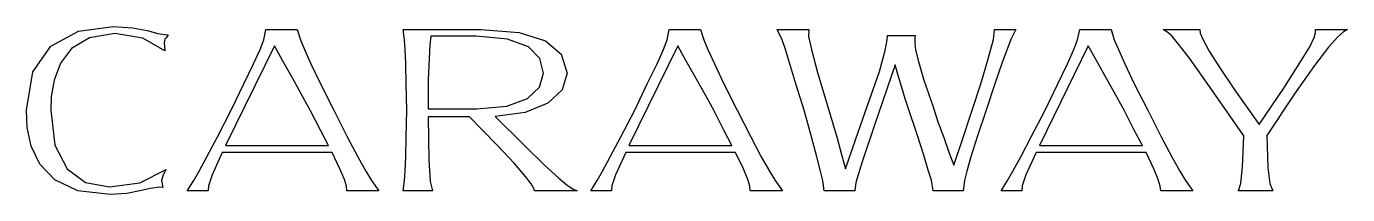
# Model space of a CAD drawing. Extents: x 0 to 46.4, y 0 to 5.9.
import ezdxf

# ---------------------------------------------------------------- set-up
doc = ezdxf.new("R2010")
doc.units = 0

msp = doc.modelspace()

# ---------------------------------------------------------------- linework, layer by layer
at = {"layer": 'caraway', "color": 7}
for points in [[(4.857301, 5.046823), (4.085841, 5.493088), (3.100087, 5.655364), (2.214337, 5.509314), (1.58574, 5.136077), (1.20001, 4.616788), (0.971429, 4.024474), (0.871425, 3.448389), (0.857139, 2.969669), (1.000002, 1.736359), (1.428591, 0.900631), (2.071475, 0.421911), (2.914366, 0.267748), (3.985838, 0.413798), (4.900161, 0.876289), (4.800157, 0.697783), (4.743011, 0.494936), (4.78587, 0.251519), (4.67158, 0.259635), (4.357281, 0.219065), (3.985838, 0.129814), (3.528676, 0.04056), (2.942938, -0.000009), (1.800035, 0.137927), (1.000002, 0.51928), (0.47141, 1.062909), (0.171398, 1.695792), (0.028535, 2.353017), (-0.00004, 2.969671), (0.228541, 4.308462), (0.857138, 5.217217), (1.828606, 5.736506), (3.042941, 5.906896), (3.728683, 5.858214), (4.242989, 5.760847), (4.614433, 5.655366), (4.928731, 5.614797), (4.97159, 5.614797), (4.914445, 5.51743), (4.8573, 5.460634), (4.828725, 5.338925), (4.8573, 5.046825), (4.857301, 5.046823)], [(6.873105, 1.476716), (6.515948, 0.697783), (6.387371, 0.308317), (6.373086, 0.137925), (5.644485, 0.137925), (5.873065, 0.494936), (6.058787, 0.827606), (6.330227, 1.330666), (6.70167, 2.02846), (7.187404, 2.969669), (7.630279, 3.894652), (7.97315, 4.592446), (8.201731, 5.095506), (8.330308, 5.43629), (8.401739, 5.7933), (9.501784, 5.7933), (9.616074, 5.43629), (9.758937, 5.095506), (9.987518, 4.592446), (10.316102, 3.894652), (10.78755, 2.969669), (11.258998, 2.02846), (11.630441, 1.330666), (11.916167, 0.827606), (12.116176, 0.494936), (12.373329, 0.137925), (11.244711, 0.137925), (11.230426, 0.292088), (11.158995, 0.527391), (11.001845, 0.908744), (10.730406, 1.476716), (6.873105, 1.476716)], [(16.446343, 2.742482), (17.474956, 1.720132), (18.18927, 1.022338), (18.675004, 0.584189), (18.975016, 0.332659), (19.175024, 0.202837), (19.332174, 0.137925), (17.832113, 0.137925), (17.803542, 0.219063), (17.717824, 0.373228), (17.517816, 0.640985), (17.132086, 1.08725), (16.503489, 1.760702), (15.546308, 2.734368), (14.103392, 2.726253), (14.117677, 1.225186), (14.174823, 0.46248), (14.246254, 0.137925), (13.217641, 0.137925), (13.274786, 0.494936), (13.289071, 0.827606), (13.317642, 1.330666), (13.331928, 2.02846), (13.346213, 2.969669), (13.331928, 3.894652), (13.317642, 4.592446), (13.289071, 5.095506), (13.274786, 5.43629), (13.217641, 5.7933), (15.946322, 5.7933), (17.292805, 5.695934), (18.217843, 5.403834), (18.771437, 4.929172), (18.975016, 4.267891), (18.803581, 3.683691), (18.303561, 3.213086), (17.503528, 2.888531), (16.446343, 2.742482), (16.446343, 2.742482)], [(18.146412, 4.267891), (18.017835, 4.779066), (17.617819, 5.18476), (16.889218, 5.460632), (15.789173, 5.566112), (14.189108, 5.566112), (14.160537, 5.257784), (14.131963, 4.762838), (14.103392, 4.032588), (14.103392, 3.010239), (15.803461, 3.010239), (16.860647, 3.107606), (17.589247, 3.375365), (18.00355, 3.772944), (18.146413, 4.267891), (18.146412, 4.267891)], [(21.03368, 1.476716), (20.676521, 0.697783), (20.547945, 0.308317), (20.533656, 0.137925), (19.805054, 0.137925), (20.033636, 0.494936), (20.219358, 0.827606), (20.490796, 1.330666), (20.86224, 2.02846), (21.347974, 2.969669), (21.790849, 3.894652), (22.133722, 4.592446), (22.362304, 5.095506), (22.49088, 5.43629), (22.562311, 5.7933), (23.662356, 5.7933), (23.776644, 5.43629), (23.919509, 5.095506), (24.148088, 4.592446), (24.476675, 3.894652), (24.94812, 2.969669), (25.41957, 2.02846), (25.791013, 1.330666), (26.076737, 0.827606), (26.276748, 0.494936), (26.533901, 0.137925), (25.405284, 0.137925), (25.390995, 0.292088), (25.319564, 0.527391), (25.162417, 0.908744), (24.890975, 1.476716), (21.03368, 1.476716)], [(29.521154, 3.123834), (29.935458, 4.324689), (30.135465, 5.054937), (30.206896, 5.43629), (30.221185, 5.590455), (31.192651, 5.590455), (31.178362, 5.468745), (31.178362, 5.322696), (31.20694, 5.079279), (31.306945, 4.673586), (31.492667, 4.024474), (31.821251, 3.083263), (31.992687, 2.555863), (32.192694, 2.004118), (32.378416, 1.484829), (32.549853, 1.030452), (32.849865, 1.931093), (33.192735, 2.969669), (33.492747, 3.894652), (33.707044, 4.600559), (33.849906, 5.103621), (33.935622, 5.444403), (33.978482, 5.801414), (34.721369, 5.801414), (34.549933, 5.444403), (34.421357, 5.103621), (34.235635, 4.600559), (33.992767, 3.894652), (33.678469, 2.969669), (33.364171, 2.02846), (33.149878, 1.330666), (33.007013, 0.827606), (32.921296, 0.494936), (32.878436, 0.137925), (31.821251, 0.137925), (31.764105, 0.511165), (31.649818, 0.86006), (31.492667, 1.379349), (31.264085, 2.109599), (30.935501, 3.083263), (30.835496, 3.367251), (30.721209, 3.756717), (30.592632, 4.178639), (30.492627, 4.551877), (29.77831, 2.474723), (29.335436, 1.152161), (29.106857, 0.421911), (29.078279, 0.137925), (27.992523, 0.137925), (27.949663, 0.494936), (27.863946, 0.827606), (27.73537, 1.330666), (27.549648, 2.02846), (27.292492, 2.969669), (27.006768, 3.894652), (26.792472, 4.592446), (26.635324, 5.095506), (26.521034, 5.43629), (26.349597, 5.7933), (27.463928, 5.7933), (27.449639, 5.549884), (27.549645, 5.095506), (27.763937, 4.284118), (28.163952, 2.969669), (28.292529, 2.531521), (28.449679, 1.979776), (28.60683, 1.403691), (28.749692, 0.900631), (29.092561, 1.92298), (29.521151, 3.123834), (29.521154, 3.123834)], [(35.437097, 1.476716), (35.079939, 0.697783), (34.951363, 0.308317), (34.937074, 0.137925), (34.208472, 0.137925), (34.437053, 0.494936), (34.622775, 0.827606), (34.894214, 1.330666), (35.265657, 2.02846), (35.751392, 2.969669), (36.194266, 3.894652), (36.537136, 4.592446), (36.765718, 5.095506), (36.894294, 5.43629), (36.965725, 5.7933), (38.06577, 5.7933), (38.180061, 5.43629), (38.322923, 5.095506), (38.551505, 4.592446), (38.880089, 3.894652), (39.351538, 2.969669), (39.822984, 2.02846), (40.194427, 1.330666), (40.480154, 0.827606), (40.680162, 0.494936), (40.937315, 0.137925), (39.808698, 0.137925), (39.794409, 0.292088), (39.722978, 0.527391), (39.565827, 0.908744), (39.294389, 1.476716), (35.437097, 1.476716)], [(41.181618, 5.7933), (41.195907, 5.671593), (41.295912, 5.43629), (41.510209, 5.03871), (41.881652, 4.446396), (42.453103, 3.594439), (43.267422, 2.458496), (44.1246, 3.740488), (44.696051, 4.624901), (45.03892, 5.192873), (45.196071, 5.517428), (45.238931, 5.695933), (45.238931, 5.7933), (46.367548, 5.7933), (46.224682, 5.720275), (46.024675, 5.54177), (45.696091, 5.176646), (45.210357, 4.53565), (44.510329, 3.537641), (43.53886, 2.077143), (43.567438, 0.957427), (43.638869, 0.389455), (43.738871, 0.137925), (42.524538, 0.137925), (42.553116, 0.170381), (42.624547, 0.397569), (42.681692, 0.973656), (42.724552, 2.06903), (42.167387, 2.872302), (41.381639, 4.000132), (40.824477, 4.78718), (40.438744, 5.282127), (40.195877, 5.574226), (40.024444, 5.720275), (39.895868, 5.7933), (41.181632, 5.7933), (41.181618, 5.7933)], [(10.601828, 1.720132), (10.316102, 2.263762), (9.973231, 2.937214), (9.716077, 3.40782), (9.35892, 4.048817), (8.987476, 4.70604), (8.701751, 5.225329), (6.987395, 1.720132), (10.601828, 1.720132)], [(24.762402, 1.720132), (24.476678, 2.263762), (24.133806, 2.937214), (23.876653, 3.40782), (23.519495, 4.048817), (23.148051, 4.70604), (22.862327, 5.225329), (21.147971, 1.720132), (24.762402, 1.720132)], [(39.16582, 1.720132), (38.880092, 2.263762), (38.537223, 2.937214), (38.28007, 3.40782), (37.922912, 4.048817), (37.551468, 4.70604), (37.265741, 5.225329), (35.551388, 1.720132), (39.16582, 1.720132)]]:
    msp.add_lwpolyline(points, dxfattribs=at)

doc.saveas('drawing.dxf')
